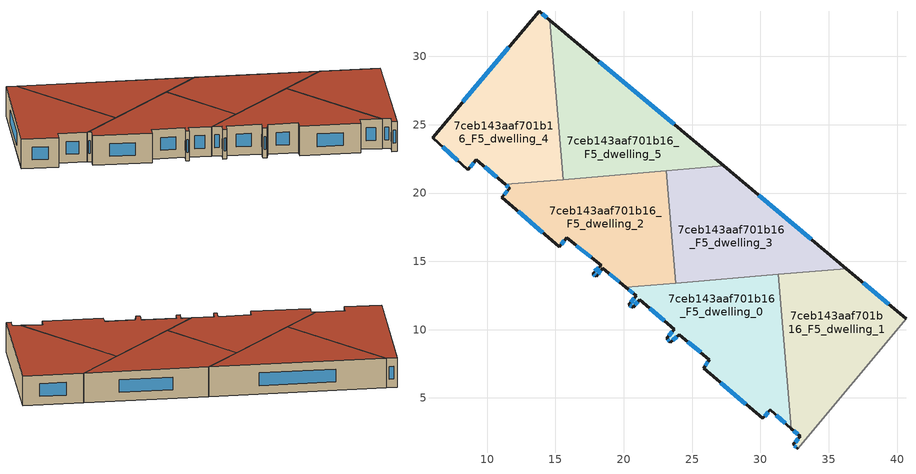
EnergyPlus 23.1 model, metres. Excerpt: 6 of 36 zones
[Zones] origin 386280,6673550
7ceb143aaf701b16_F5_dwelling_0
 floor to 7ceb143aaf701b16_F4_dwelling_0 (EU_floor_Construction): 31.32,14.05 32.27,2.75 30.73,4.13 30.17,3.5 25.85,7.18 26.27,7.82 24.07,9.62 23.42,9.09 23.15,9.36 23.7,10.04 21.18,12.19 20.68,11.65 20.37,11.84 20.93,12.47 20.16,13.1 z15
 wall outside (EU_wall_Construction): 20.16,13.1 20.93,12.47 20.37,11.84 20.68,11.65 21.18,12.19 23.7,10.04 23.15,9.36 23.42,9.09 24.07,9.62 26.27,7.82 25.85,7.18 30.17,3.5 30.73,4.13 32.27,2.75 z15:18
 wall to 7ceb143aaf701b16_F5_dwelling_1 (EU_wall_Construction): 32.27,2.75 31.32,14.05 z15:18
 wall to 7ceb143aaf701b16_F5_dwelling_3 (EU_wall_Construction): 31.32,14.05 23.8,13.41 z15:18
 wall to 7ceb143aaf701b16_F5_dwelling_2 (EU_wall_Construction): 23.8,13.41 20.16,13.1 z15:18
 window (EU_Window_Construction): 26.15,7.63 25.97,7.36 / 24.7,9.11 25.64,8.33 / 23.6,9.24 23.88,9.47 / 23.22,9.28 23.34,9.17 / 23.54,9.85 23.3,9.56 / 21.9,11.58 22.98,10.66 / 20.82,11.81 21.04,12.04 / 20.46,11.78 20.59,11.7 / 20.77,12.29 20.53,12.02 / 20.38,12.92 20.71,12.65 / 31.17,3.73 31.83,3.14 / 30.33,3.68 30.57,3.95 / 27.08,6.13 28.94,4.55 z15.86:17.14
 roof outside (EU_roof_Construction): 32.27,2.75 31.32,14.05 20.16,13.1 20.93,12.47 20.37,11.84 20.68,11.65 21.18,12.19 23.7,10.04 23.15,9.36 23.42,9.09 24.07,9.62 26.27,7.82 25.85,7.18 30.17,3.5 30.73,4.13 z18
7ceb143aaf701b16_F5_dwelling_1
 floor to 7ceb143aaf701b16_F4_dwelling_1 (EU_floor_Construction): 40.66,10.8 32.73,1.29 32.39,1.61 32.9,2.18 32.27,2.75 31.32,14.05 36.28,14.47 z15
 wall outside (EU_wall_Construction): 40.66,10.8 36.28,14.47 / 32.27,2.75 32.9,2.18 32.39,1.61 32.73,1.29 z15:18
 wall adiabatic (EU_wall_Construction): 32.73,1.29 40.66,10.8 z15:18
 wall to 7ceb143aaf701b16_F5_dwelling_3 (EU_wall_Construction): 36.28,14.47 31.32,14.05 z15:18
 window (EU_Window_Construction): 39.41,11.85 37.53,13.42 / 32.49,1.52 32.64,1.38 / 32.76,2.02 32.54,1.78 / 32.45,2.58 32.72,2.34 z15.86:17.14
 roof outside (EU_roof_Construction): 32.9,2.18 32.39,1.61 32.73,1.29 40.66,10.8 36.28,14.47 31.32,14.05 32.27,2.75 z18
7ceb143aaf701b16_F5_dwelling_2
 floor to 7ceb143aaf701b16_F4_dwelling_2 (EU_floor_Construction): 23.11,21.62 23.8,13.41 20.16,13.1 18.47,14.5 17.98,13.89 17.72,14.11 18.34,14.71 15.82,16.71 15.27,16.06 11.08,19.69 11.64,20.36 11.33,20.63 z15
 wall outside (EU_wall_Construction): 11.33,20.63 11.64,20.36 11.08,19.69 15.27,16.06 15.82,16.71 18.34,14.71 17.72,14.11 17.98,13.89 18.47,14.5 20.16,13.1 z15:18
 wall to 7ceb143aaf701b16_F5_dwelling_3 (EU_wall_Construction): 23.8,13.41 23.11,21.62 z15:18
 wall to 7ceb143aaf701b16_F5_dwelling_5 (EU_wall_Construction): 23.11,21.62 15.57,20.99 z15:18
 wall to 7ceb143aaf701b16_F5_dwelling_4 (EU_wall_Construction): 15.57,20.99 11.33,20.63 z15:18
 window (EU_Window_Construction): 16.54,16.14 17.62,15.28 / 15.42,16.25 15.66,16.52 / 12.27,18.65 14.07,17.1 / 11.48,20.17 11.24,19.88 / 11.42,20.55 11.55,20.44 / 18.95,14.1 19.68,13.5 / 18.12,14.07 18.33,14.33 / 17.79,14.05 17.91,13.96 / 18.16,14.54 17.9,14.28 z15.86:17.14
 roof outside (EU_roof_Construction): 23.8,13.41 23.11,21.62 11.33,20.63 11.64,20.36 11.08,19.69 15.27,16.06 15.82,16.71 18.34,14.71 17.72,14.11 17.98,13.89 18.47,14.5 20.16,13.1 z18
7ceb143aaf701b16_F5_dwelling_3
 floor to 7ceb143aaf701b16_F4_dwelling_3 (EU_floor_Construction): 36.28,14.47 23.8,13.41 23.11,21.62 27.32,21.98 z15
 wall outside (EU_wall_Construction): 36.28,14.47 27.32,21.98 z15:18
 wall to 7ceb143aaf701b16_F5_dwelling_5 (EU_wall_Construction): 27.32,21.98 23.11,21.62 z15:18
 window (EU_Window_Construction): 33.72,16.61 29.88,19.83 z15.86:17.14
 roof outside (EU_roof_Construction): 36.28,14.47 27.32,21.98 23.11,21.62 23.8,13.41 z18
7ceb143aaf701b16_F5_dwelling_4
 floor to 7ceb143aaf701b16_F4_dwelling_4 (EU_floor_Construction): 14.58,32.66 15.57,20.99 11.33,20.63 9.22,22.43 8.6,21.69 6.01,24.04 13.82,33.3 z15
 wall outside (EU_wall_Construction): 14.58,32.66 13.82,33.3 6.01,24.04 8.6,21.69 9.22,22.43 11.33,20.63 z15:18
 wall to 7ceb143aaf701b16_F5_dwelling_5 (EU_wall_Construction): 15.57,20.99 14.58,32.66 z15:18
 window (EU_Window_Construction): 14.36,32.84 14.04,33.12 / 9.82,21.92 10.72,21.14 / 8.78,21.9 9.04,22.22 / 6.75,23.37 7.86,22.36 / 11.58,30.66 8.24,26.69 z15.86:17.14
 roof outside (EU_roof_Construction): 15.57,20.99 14.58,32.66 13.82,33.3 6.01,24.04 8.6,21.69 9.22,22.43 11.33,20.63 z18
7ceb143aaf701b16_F5_dwelling_5
 floor to 7ceb143aaf701b16_F4_dwelling_5 (EU_floor_Construction): 27.32,21.98 15.57,20.99 14.58,32.66 z15
 wall outside (EU_wall_Construction): 27.32,21.98 14.58,32.66 z15:18
 window (EU_Window_Construction): 23.68,25.03 18.22,29.61 z15.86:17.14
 roof outside (EU_roof_Construction): 27.32,21.98 14.58,32.66 15.57,20.99 z18
[Building]
EU S2 Campaign: North Axis=0; Terrain=City; Solar Distribution=FullExterior
[Site:Location]
Helsinki-Vantaa.AP: Latitude=60.317; Longitude=24.963; Time Zone=2; Elevation=54.6
[SizingPeriod:WeatherFileDays]
AnnualSizingPeriod: Begin Month=1; Begin Day of Month=1; End Month=12; End Day of Month=31; Day of Week for Start Day=Monday; Use Weather File Daylight Saving Period=No; Use Weather File Rain and Snow Indicators=No
[MATERIAL]
EU_InternalMass_Material: Roughness=MediumRough; Thickness=0.1; Conductivity=1; Density=1800; Specific Heat=900; Thermal Absorptance=0.9; Solar Absorptance=0.7; Visible Absorptance=0.7
[MATERIAL:NOMASS] Roughness=MediumRough; Thermal Absorptance=0.9; Solar Absorptance=0.7; Visible Absorptance=0.7
Name | Thermal Resistance
EU_wall_NoMass | 1.10183
EU_roof_NoMass; EU_floor_NoMass | 1.70606
[WINDOWMATERIAL:SIMPLEGLAZINGSYSTEM]
EU_Window_SimpleGlazing: UFactor=3.11035; Solar Heat Gain Coefficient=0.8; Visible Transmittance=0.8
[CONSTRUCTION]
EU_wall_Construction: EU_wall_NoMass
EU_roof_Construction: EU_roof_NoMass
EU_floor_Construction: EU_floor_NoMass
EU_Window_Construction: EU_Window_SimpleGlazing
EU_InternalMass_Construction: EU_InternalMass_Material
[ZONE] Type=1; Multiplier=1; Ceiling Height=autocalculate; Floor Area=autocalculate; Part of Total Floor Area=Yes
Name | Volume
7ceb143aaf701b16_F5_dwelling_0 | 207.164
7ceb143aaf701b16_F5_dwelling_1 | 207.166
7ceb143aaf701b16_F5_dwelling_2 | 207.205
7ceb143aaf701b16_F5_dwelling_3 | 207.188
7ceb143aaf701b16_F5_dwelling_4 | 207.168
7ceb143aaf701b16_F5_dwelling_5 | 207.1875
[INTERNALMASS] Construction=EU_InternalMass_Construction
Name | Zone or ZoneList | Surface Area
7ceb143aaf701b16_F5_dwelling_0_EU_InternalMass | 7ceb143aaf701b16_F5_dwelling_0 | 69.0553
7ceb143aaf701b16_F5_dwelling_1_EU_InternalMass | 7ceb143aaf701b16_F5_dwelling_1 | 69.0554
7ceb143aaf701b16_F5_dwelling_2_EU_InternalMass | 7ceb143aaf701b16_F5_dwelling_2 | 69.0686
7ceb143aaf701b16_F5_dwelling_3_EU_InternalMass | 7ceb143aaf701b16_F5_dwelling_3 | 69.0628
7ceb143aaf701b16_F5_dwelling_4_EU_InternalMass | 7ceb143aaf701b16_F5_dwelling_4 | 69.0558
7ceb143aaf701b16_F5_dwelling_5_EU_InternalMass | 7ceb143aaf701b16_F5_dwelling_5 | 69.0625
[OTHEREQUIPMENT] Fuel Type=Electricity; Design Level Calculation Method=Watts/Area; Power per Zone Floor Area=1; Fraction Latent=0; Fraction Radiant=0; Fraction Lost=0; Carbon Dioxide Generation Rate=0; EndUse Subcategory=EU_Step8_InternalGains
Name | Zone or ZoneList or Space or SpaceList | Schedule
EU_Step8_InternalGain_7ceb143aaf701b16_F5_dwelling_0_f000 | 7ceb143aaf701b16_F5_dwelling_0 | EU_Step8_GainSchedule_7ceb143aaf701b16_F5_dwelling_0_f000
EU_Step8_InternalGain_7ceb143aaf701b16_F5_dwelling_1_f000 | 7ceb143aaf701b16_F5_dwelling_1 | EU_Step8_GainSchedule_7ceb143aaf701b16_F5_dwelling_1_f000
EU_Step8_InternalGain_7ceb143aaf701b16_F5_dwelling_2_f000 | 7ceb143aaf701b16_F5_dwelling_2 | EU_Step8_GainSchedule_7ceb143aaf701b16_F5_dwelling_2_f000
EU_Step8_InternalGain_7ceb143aaf701b16_F5_dwelling_3_f000 | 7ceb143aaf701b16_F5_dwelling_3 | EU_Step8_GainSchedule_7ceb143aaf701b16_F5_dwelling_3_f000
EU_Step8_InternalGain_7ceb143aaf701b16_F5_dwelling_4_f000 | 7ceb143aaf701b16_F5_dwelling_4 | EU_Step8_GainSchedule_7ceb143aaf701b16_F5_dwelling_4_f000
EU_Step8_InternalGain_7ceb143aaf701b16_F5_dwelling_5_f000 | 7ceb143aaf701b16_F5_dwelling_5 | EU_Step8_GainSchedule_7ceb143aaf701b16_F5_dwelling_5_f000
[ZONEVENTILATION:DESIGNFLOWRATE] Schedule=EU_AlwaysOn; Design Flow Rate Calculation Method=AirChanges/Hour; Air Changes per Hour=0.756316; Ventilation Type=Natural; Fan Pressure Rise=0; Fan Total Efficiency=1; Constant Term Coefficient=1; Temperature Term Coefficient=0; Velocity Term Coefficient=0; Velocity Squared Term Coefficient=0; Minimum Indoor Temperature=-100; Maximum Indoor Temperature=100; Delta Temperature=-100; Minimum Outdoor Temperature=-100; Maximum Outdoor Temperature=100; Maximum Wind Speed=40
Name | Zone or ZoneList or Space or SpaceList
EU_ConstantAir_7ceb143aaf701b16_F5_dwelling_0 | 7ceb143aaf701b16_F5_dwelling_0
EU_ConstantAir_7ceb143aaf701b16_F5_dwelling_1 | 7ceb143aaf701b16_F5_dwelling_1
EU_ConstantAir_7ceb143aaf701b16_F5_dwelling_2 | 7ceb143aaf701b16_F5_dwelling_2
EU_ConstantAir_7ceb143aaf701b16_F5_dwelling_3 | 7ceb143aaf701b16_F5_dwelling_3
EU_ConstantAir_7ceb143aaf701b16_F5_dwelling_4 | 7ceb143aaf701b16_F5_dwelling_4
EU_ConstantAir_7ceb143aaf701b16_F5_dwelling_5 | 7ceb143aaf701b16_F5_dwelling_5
[HVACTEMPLATE:THERMOSTAT] Constant Heating Setpoint=20; Constant Cooling Setpoint=50
EU_HeatOnly_7ceb143aaf701b16_F0_dwelling_0; EU_HeatOnly_7ceb143aaf701b16_F0_dwelling_1; EU_HeatOnly_7ceb143aaf701b16_F0_dwelling_2; EU_HeatOnly_7ceb143aaf701b16_F0_dwelling_3; EU_HeatOnly_7ceb143aaf701b16_F0_dwelling_4; EU_HeatOnly_7ceb143aaf701b16_F0_dwelling_5; EU_HeatOnly_7ceb143aaf701b16_F1_dwelling_0; EU_HeatOnly_7ceb143aaf701b16_F1_dwelling_1; EU_HeatOnly_7ceb143aaf701b16_F1_dwelling_2; EU_HeatOnly_7ceb143aaf701b16_F1_dwelling_3; EU_HeatOnly_7ceb143aaf701b16_F1_dwelling_4; EU_HeatOnly_7ceb143aaf701b16_F1_dwelling_5; EU_HeatOnly_7ceb143aaf701b16_F2_dwelling_0; EU_HeatOnly_7ceb143aaf701b16_F2_dwelling_1; EU_HeatOnly_7ceb143aaf701b16_F2_dwelling_2; EU_HeatOnly_7ceb143aaf701b16_F2_dwelling_3; EU_HeatOnly_7ceb143aaf701b16_F2_dwelling_4; EU_HeatOnly_7ceb143aaf701b16_F2_dwelling_5; EU_HeatOnly_7ceb143aaf701b16_F3_dwelling_0; EU_HeatOnly_7ceb143aaf701b16_F3_dwelling_1; EU_HeatOnly_7ceb143aaf701b16_F3_dwelling_2; EU_HeatOnly_7ceb143aaf701b16_F3_dwelling_3; EU_HeatOnly_7ceb143aaf701b16_F3_dwelling_4; EU_HeatOnly_7ceb143aaf701b16_F3_dwelling_5; EU_HeatOnly_7ceb143aaf701b16_F4_dwelling_0; EU_HeatOnly_7ceb143aaf701b16_F4_dwelling_1; EU_HeatOnly_7ceb143aaf701b16_F4_dwelling_2; EU_HeatOnly_7ceb143aaf701b16_F4_dwelling_3; EU_HeatOnly_7ceb143aaf701b16_F4_dwelling_4; EU_HeatOnly_7ceb143aaf701b16_F4_dwelling_5; EU_HeatOnly_7ceb143aaf701b16_F5_dwelling_0; EU_HeatOnly_7ceb143aaf701b16_F5_dwelling_1; EU_HeatOnly_7ceb143aaf701b16_F5_dwelling_2; EU_HeatOnly_7ceb143aaf701b16_F5_dwelling_3; EU_HeatOnly_7ceb143aaf701b16_F5_dwelling_4; EU_HeatOnly_7ceb143aaf701b16_F5_dwelling_5
[HVACTEMPLATE:ZONE:IDEALLOADSAIRSYSTEM] System Availability Schedule=EU_AlwaysOn; Maximum Heating Supply Air Temperature=50; Minimum Cooling Supply Air Temperature=13; Maximum Heating Supply Air Humidity Ratio=0.0156; Minimum Cooling Supply Air Humidity Ratio=0.0077; Heating Limit=NoLimit; Cooling Limit=NoLimit; Heating Availability Schedule=EU_AlwaysOn; Cooling Availability Schedule=EU_CoolingOff; Dehumidification Control Type=ConstantSensibleHeatRatio; Cooling Sensible Heat Ratio=0.7; Dehumidification Setpoint=60; Humidification Control Type=None; Humidification Setpoint=30; Outdoor Air Method=None; Outdoor Air Flow Rate per Person=0.00944; Outdoor Air Flow Rate per Zone Floor Area=0; Outdoor Air Flow Rate per Zone=0; Demand Controlled Ventilation Type=None; Outdoor Air Economizer Type=NoEconomizer; Heat Recovery Type=None; Sensible Heat Recovery Effectiveness=0.7; Latent Heat Recovery Effectiveness=0.65
Name | Template Thermostat
7ceb143aaf701b16_F5_dwelling_0 | EU_HeatOnly_7ceb143aaf701b16_F5_dwelling_0
7ceb143aaf701b16_F5_dwelling_1 | EU_HeatOnly_7ceb143aaf701b16_F5_dwelling_1
7ceb143aaf701b16_F5_dwelling_2 | EU_HeatOnly_7ceb143aaf701b16_F5_dwelling_2
7ceb143aaf701b16_F5_dwelling_3 | EU_HeatOnly_7ceb143aaf701b16_F5_dwelling_3
7ceb143aaf701b16_F5_dwelling_4 | EU_HeatOnly_7ceb143aaf701b16_F5_dwelling_4
7ceb143aaf701b16_F5_dwelling_5 | EU_HeatOnly_7ceb143aaf701b16_F5_dwelling_5
[SIZING:ZONE] Zone Cooling Design Supply Air Temperature Input Method=SupplyAirTemperature; Zone Cooling Design Supply Air Temperature=13; Zone Heating Design Supply Air Temperature Input Method=SupplyAirTemperature; Zone Heating Design Supply Air Temperature=50; Zone Cooling Design Supply Air Humidity Ratio=0.008; Zone Heating Design Supply Air Humidity Ratio=0.008; Cooling Design Air Flow Method=DesignDay; Cooling Design Air Flow Rate=0; Cooling Minimum Air Flow per Zone Floor Area=0.000762; Cooling Minimum Air Flow=0; Cooling Minimum Air Flow Fraction=0.2; Heating Design Air Flow Method=DesignDay; Heating Design Air Flow Rate=0; Heating Maximum Air Flow per Zone Floor Area=0.002032; Heating Maximum Air Flow=0.141576; Heating Maximum Air Flow Fraction=0.3; Account for Dedicated Outdoor Air System=No; Dedicated Outdoor Air System Control Strategy=NeutralSupplyAir; Dedicated Outdoor Air Low Setpoint Temperature for Design=autosize; Dedicated Outdoor Air High Setpoint Temperature for Design=autosize; Zone Load Sizing Method=Sensible Load Only No Latent Load; Zone Latent Cooling Design Supply Air Humidity Ratio Input Method=HumidityRatioDifference; Zone Cooling Design Supply Air Humidity Ratio Difference=0.005; Zone Latent Heating Design Supply Air Humidity Ratio Input Method=HumidityRatioDifference; Zone Humidification Design Supply Air Humidity Ratio Difference=0.005
7ceb143aaf701b16_F5_dwelling_0; 7ceb143aaf701b16_F5_dwelling_1; 7ceb143aaf701b16_F5_dwelling_2; 7ceb143aaf701b16_F5_dwelling_3; 7ceb143aaf701b16_F5_dwelling_4; 7ceb143aaf701b16_F5_dwelling_5
[SCHEDULE:CONSTANT]
Name | Hourly Value
EU_AlwaysOn | 1
EU_CoolingOff | 0
[SCHEDULE:FILE] Column Number=1; Rows to Skip at Top=0; Number of Hours of Data=8760; Column Separator=Comma; Interpolate to Timestep=No; Minutes per Item=60; Adjust Schedule for Daylight Savings=Yes
Name | File
EU_Step8_GainSchedule_7ceb143aaf701b16_F5_dwelling_0_f000 | ../../schedules/7ceb143aaf701b16/7ceb143aaf701b16_F5_dwelling_0_f000_gain.csv
EU_Step8_GainSchedule_7ceb143aaf701b16_F5_dwelling_1_f000 | ../../schedules/7ceb143aaf701b16/7ceb143aaf701b16_F5_dwelling_1_f000_gain.csv
EU_Step8_GainSchedule_7ceb143aaf701b16_F5_dwelling_2_f000 | ../../schedules/7ceb143aaf701b16/7ceb143aaf701b16_F5_dwelling_2_f000_gain.csv
EU_Step8_GainSchedule_7ceb143aaf701b16_F5_dwelling_3_f000 | ../../schedules/7ceb143aaf701b16/7ceb143aaf701b16_F5_dwelling_3_f000_gain.csv
EU_Step8_GainSchedule_7ceb143aaf701b16_F5_dwelling_4_f000 | ../../schedules/7ceb143aaf701b16/7ceb143aaf701b16_F5_dwelling_4_f000_gain.csv
EU_Step8_GainSchedule_7ceb143aaf701b16_F5_dwelling_5_f000 | ../../schedules/7ceb143aaf701b16/7ceb143aaf701b16_F5_dwelling_5_f000_gain.csv
